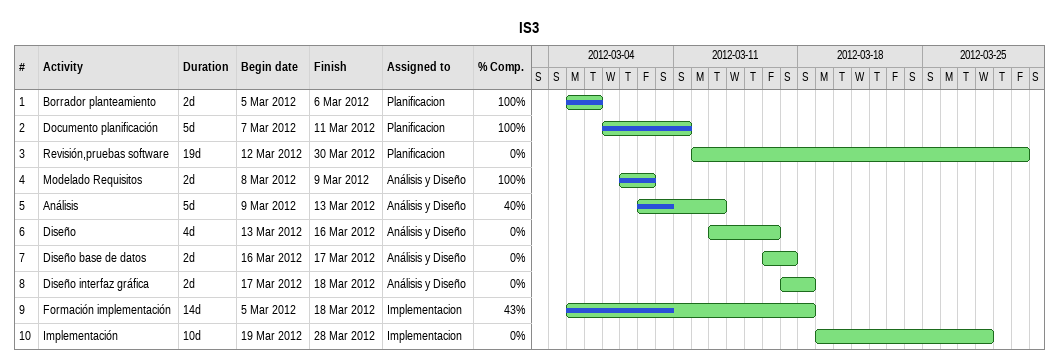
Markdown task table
IS3

| ID | Task | Duration | Start | Finish | Resources | % complete |
|---|---|---|---|---|---|---|
| 1 | Borrador planteamiento | 2d | 2012-03-05 | 2012-03-06 | Planificacion | 100 |
| 2 | Documento planificación | 5d | 2012-03-07 | 2012-03-11 | Planificacion | 100 |
| 3 | Revisión,pruebas software | 19d | 2012-03-12 | 2012-03-30 | Planificacion | 0 |
| 4 | Modelado Requisitos | 2d | 2012-03-08 | 2012-03-09 | Análisis y Diseño | 100 |
| 5 | Análisis | 5d | 2012-03-09 | 2012-03-13 | Análisis y Diseño | 40 |
| 6 | Diseño | 4d | 2012-03-13 | 2012-03-16 | Análisis y Diseño | 0 |
| 7 | Diseño base de datos | 2d | 2012-03-16 | 2012-03-17 | Análisis y Diseño | 0 |
| 8 | Diseño interfaz gráfica | 2d | 2012-03-17 | 2012-03-18 | Análisis y Diseño | 0 |
| 9 | Formación implementación | 14d | 2012-03-05 | 2012-03-18 | Implementacion | 43 |
| 10 | Implementación | 10d | 2012-03-19 | 2012-03-28 | Implementacion | 0 |
